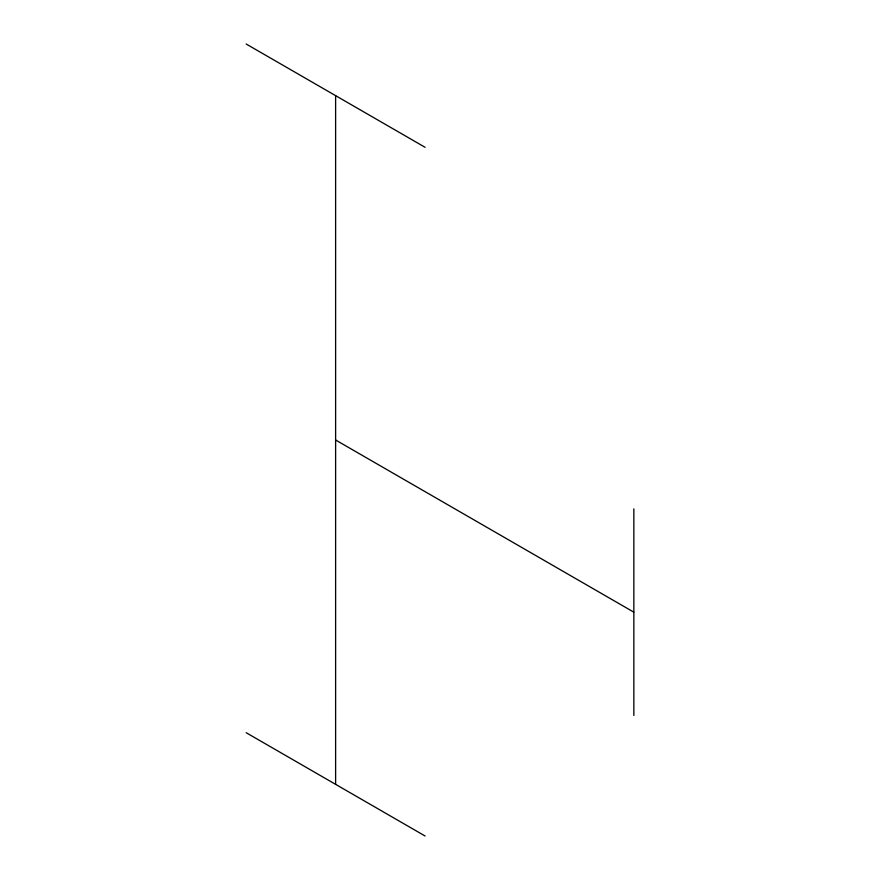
<?xml version="1.0" encoding="UTF-8"?>
<svg xmlns="http://www.w3.org/2000/svg" width="880" height="880" viewBox="0 0 880 880"><rect width="100%" height="100%" fill="white"/><g stroke="black" fill="none" stroke-linecap="round" stroke-linejoin="round"><path stroke-width="1.32" d="M246.158 44L425.084 147.301M335.621 440L633.842 612.172M246.158 732.699L425.084 836M633.842 508.871L633.842 715.473M335.621 95.656L335.621 784.344"/></g></svg>
